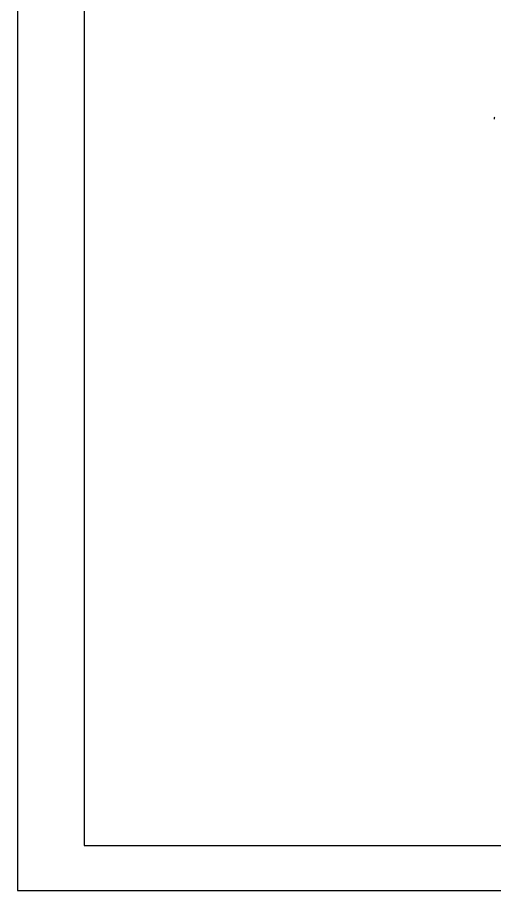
# Model space of a CAD drawing. Header units: millimetres. Extents: x 1211 to 2052, y 913 to 1507.
# Drawn here: x 1211.3 to 1322.2, y 913.3 to 1116.4 of the extents above; entities that cross this region are included whole.
import ezdxf

# ---------------------------------------------------------------- set-up
doc = ezdxf.new("R2010")
doc.units = ezdxf.units.MM
doc.layers.add('VF-51-P001SOLIDLINE', color=7, linetype='Continuous')

msp = doc.modelspace()

# ---------------------------------------------------------------- linework, layer by layer
at = {"linetype": 'Continuous'}
for p, q in [((1211.34, 1507.322), (1211.34, 913.322)), ((1226.84, 1496.822), (1226.84, 923.822))]:
    msp.add_line(p, q, dxfattribs=at)
at = {"color": 7, "linetype": 'Continuous'}
for p, q in [((1226.84, 923.822), (2036.84, 923.822)), ((1211.34, 913.322), (2052.34, 913.322))]:
    msp.add_line(p, q, dxfattribs=at)
at = {"layer": 'VF-51-P001SOLIDLINE', "linetype": 'Continuous'}
msp.add_arc((1322.364, 1092.914), 0.3, 131.34423, 227.91451, dxfattribs=at)

doc.saveas('drawing.dxf')
